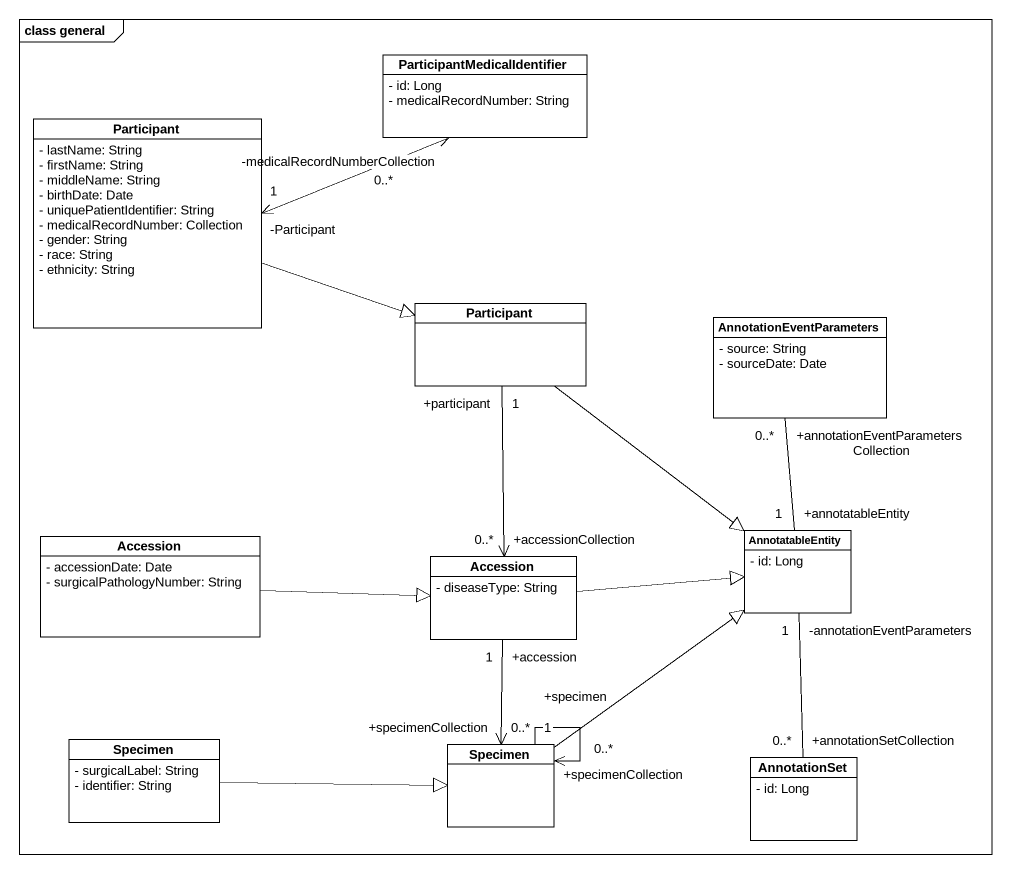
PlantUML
@startuml
mainframe class general
hide circle
hide empty members
skinparam classAttributeIconSize 0
class ParticipantMedicalIdentifier {
  - id: Long
  - medicalRecordNumber: String
}
class "Participant" as Participant_ {
  - lastName: String
  - firstName: String
  - middleName: String
  - birthDate: Date
  - uniquePatientIdentifier: String
  - medicalRecordNumber: Collection
  - gender: String
  - race: String
  - ethnicity: String
}
class "Participant" as Participant__2
class AnnotationEventParameters {
  - source: String
  - sourceDate: Date
}
class Accession {
  - accessionDate: Date
  - surgicalPathologyNumber: String
}
class "Accession" as Accession_2 {
  - diseaseType: String
}
class AnnotatableEntity {
  - id: Long
}
class Specimen {
  - surgicalLabel: String
  - identifier: String
}
class "Specimen" as Specimen_2
class AnnotationSet {
  - id: Long
}
Participant_ "-Participant\n1" <-right-> "-medicalRecordNumberCollection\n0..*" ParticipantMedicalIdentifier
Participant_ -right-|> Participant__2
Participant__2 --|> AnnotatableEntity
AnnotationEventParameters "+annotationEventParametersCollection\n0..*" -- "+annotatableEntity\n1" AnnotatableEntity
Accession -right-|> Accession_2
Accession_2 "+accessionCollection\n0..*" <-up- "+participant\n1" Participant__2
Accession_2 -right-|> AnnotatableEntity
AnnotatableEntity "-annotationEventParameters\n1" -- "+annotationSetCollection\n0..*" AnnotationSet
Specimen -right-|> Specimen_2
Specimen_2 "+specimenCollection\n0..*" <-up- "+accession\n1" Accession_2
Specimen_2 -up-|> AnnotatableEntity
Specimen_2 "+specimenCollection\n0..*" <-- "+specimen\n1" Specimen_2
@enduml
